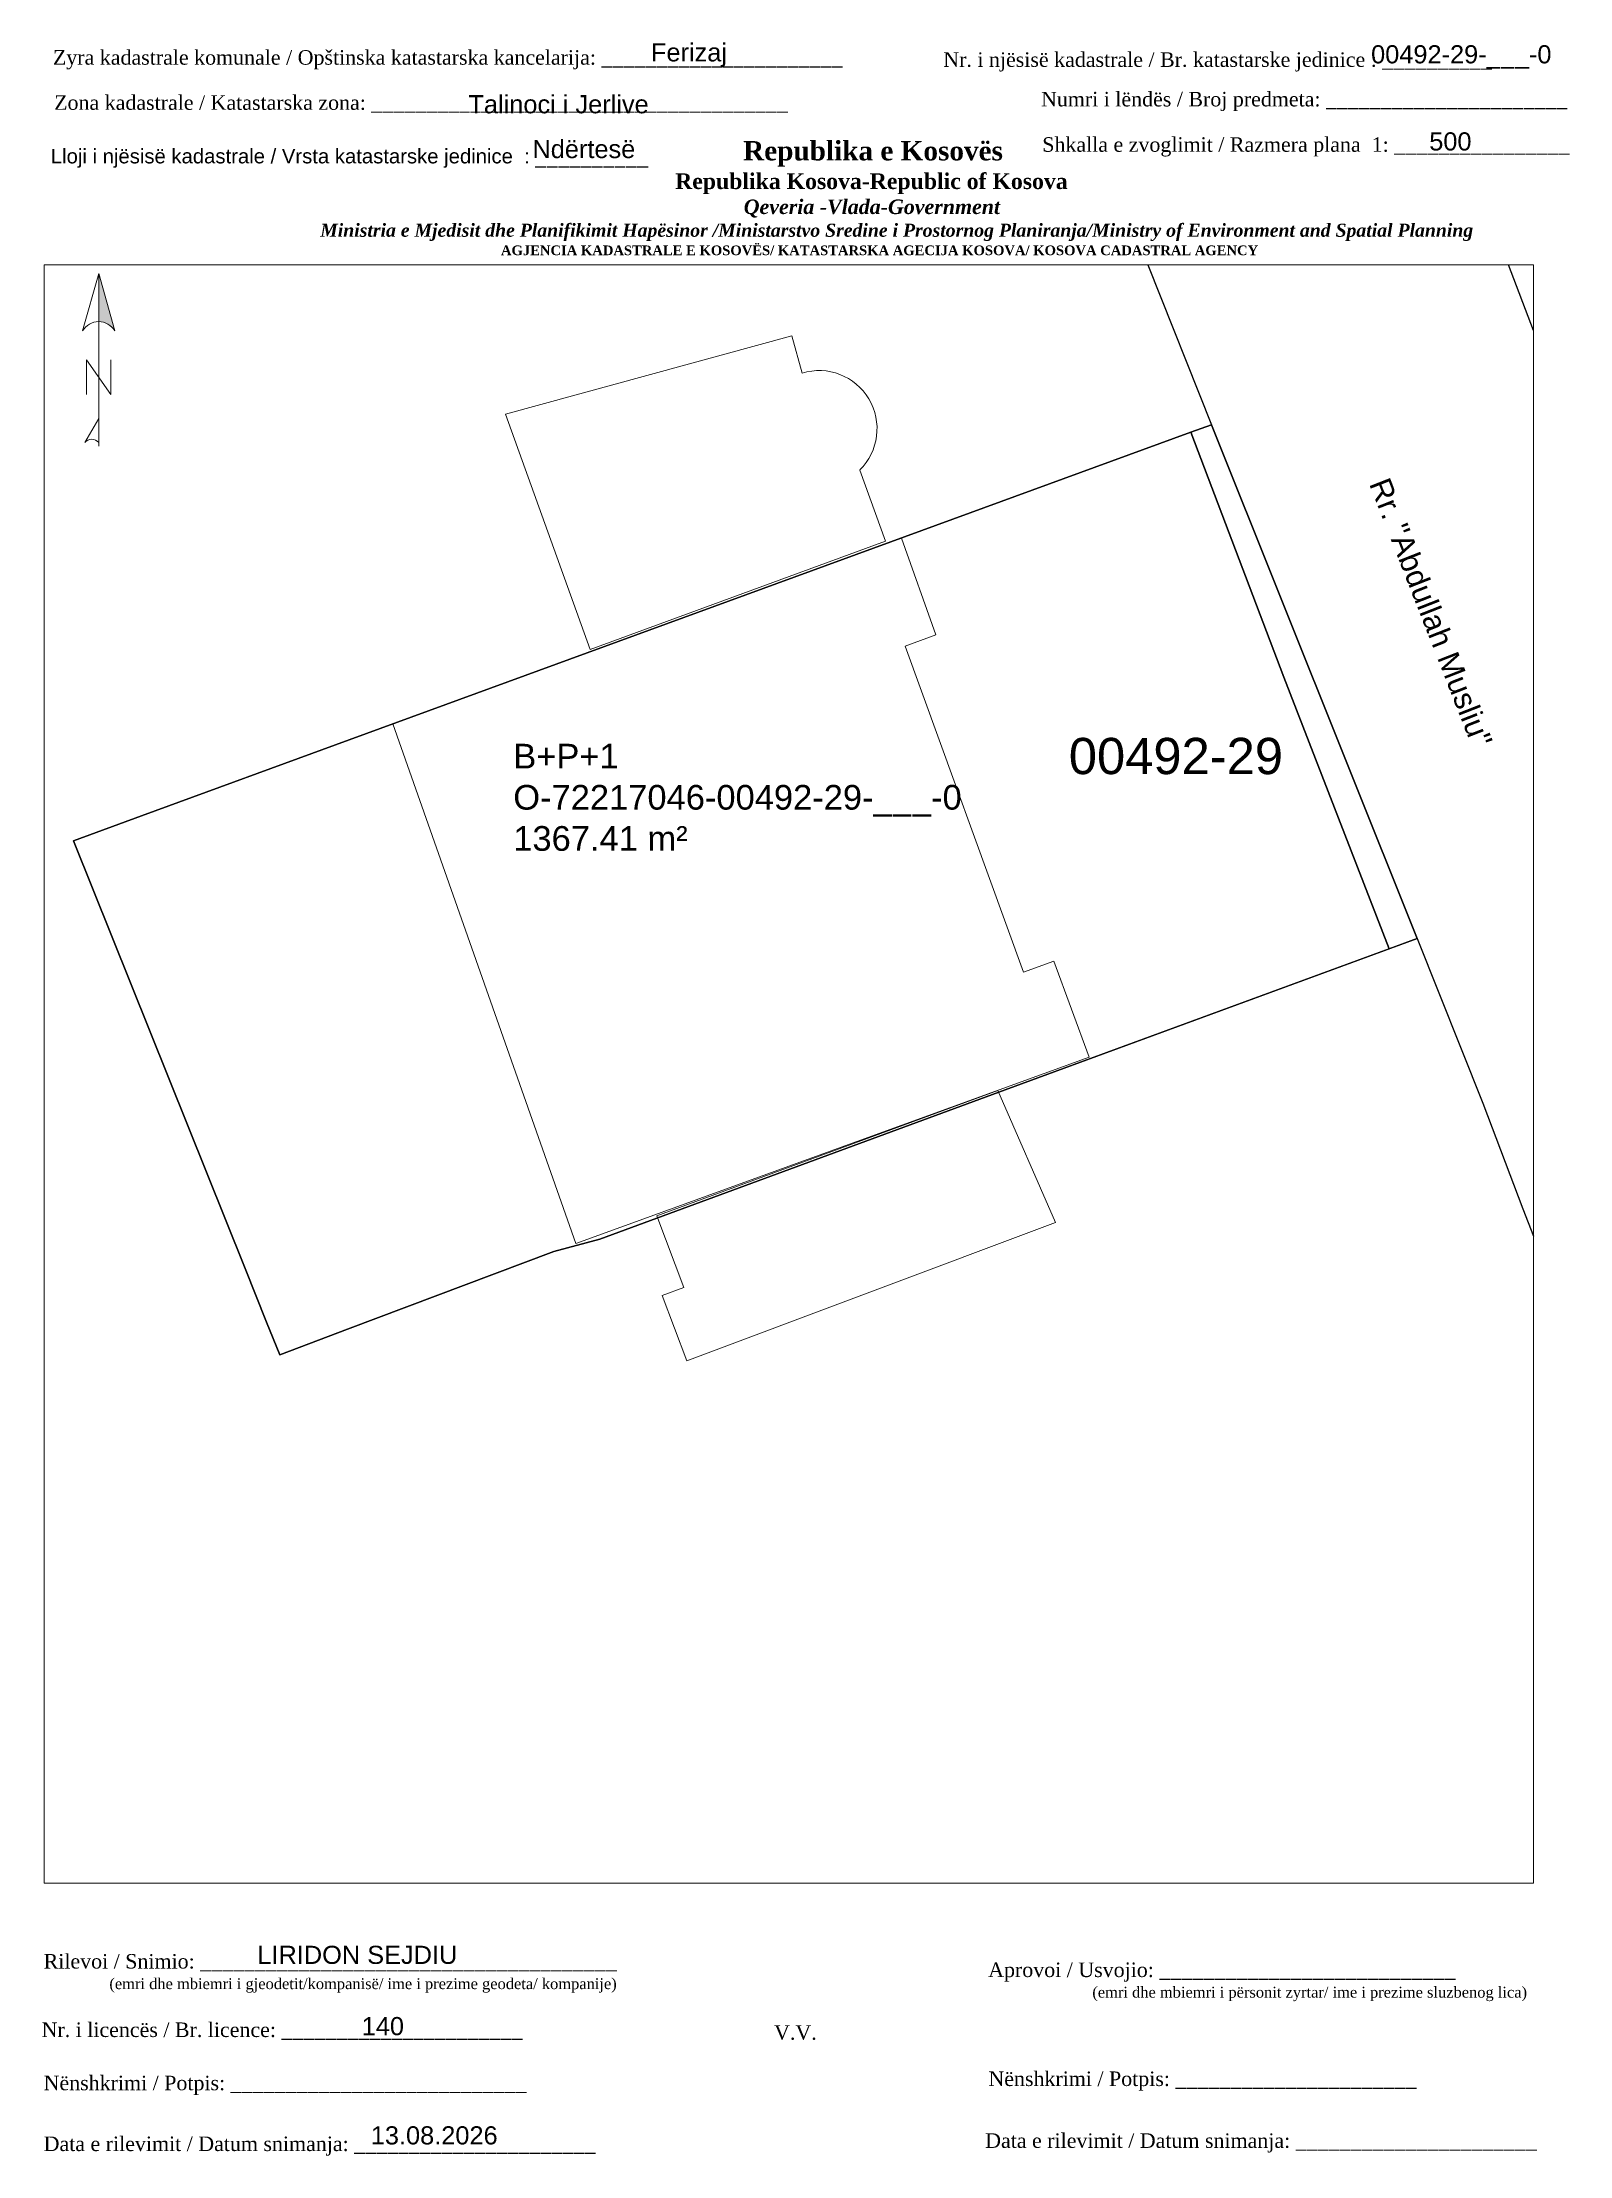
# Paper-space layout 'perdhesa' of a CAD drawing. Header units: metres, sheet in millimetres. Extents: x 0 to 211, y 0 to 291.
# The model-space entities are those that its viewports show. They can reach past a viewport. Long polylines and large blocks are cut down to what shows.
import ezdxf

# ---------------------------------------------------------------- set-up
doc = ezdxf.new("R2010")
doc.units = ezdxf.units.M
doc.layers.get('0').update_dxf_attribs({"lineweight": 0})
for name, color, linetype, lineweight in [('emrat e rrugeve', 7, 'Continuous', 0), ('etazha', 7, 'Continuous', 0), ('kati 0', 1, 'Continuous', 0), ('kati 2 terasa', 173, 'Continuous', 0), ('Korniza e jashtme', 7, 'Continuous', 0), ('Korniza e jashtme txt', 7, 'Continuous', 0), ('Parcela kadastrale', 7, 'Continuous', 0)]:
    doc.layers.add(name, color=color, linetype=linetype, lineweight=lineweight)
doc.layers.add('Nr_Parcel_Baze', color=7, linetype='Continuous')
doc.styles.get("Standard").update_dxf_attribs({"font": 'arial.ttf'})

# ---------------------------------------------------------------- blocks, each defined once
blk = doc.blocks.new('*U43')
at = {"linetype": 'ByBlock', "lineweight": -2}
blk.add_hatch(color=0, dxfattribs=at).paths.add_polyline_path([(0, 562), (0, 301, -0.269143), (87, 250)])
at = {"color": 0, "linetype": 'ByBlock', "lineweight": -2}
for points in [[(87, 250, 0.580323), (-87, 250), (0, 562), (87, 250), (0, 562), (0, 300)], [(0, -356, 0.5), (-75, -356), (0, -225)]]:
    blk.add_lwpolyline(points, format="xyb", dxfattribs=at)
for points in [[(0, -375), (0, 562)], [(-66, -94), (-66, 94), (66, -94), (66, 94)]]:
    blk.add_lwpolyline(points, dxfattribs=at)

msp = doc.modelspace()

# ---------------------------------------------------------------- linework, layer by layer
at = {"lineweight": -3, "flags": 128}
msp.add_lwpolyline([(7513487.01, 4694407.95), (7513475.43, 4694438.61), (7513450.29, 4694438.61), (7513459.55, 4694414.57), (7513464.17, 4694402.57), (7513468.92, 4694390.58), (7513483.09, 4694355.21), (7513487.62, 4694343.85), (7513490.38, 4694336.58), (7513494.46, 4694325.96), (7513515.16, 4694335.47), (7513513.95, 4694338.48), (7513508.33, 4694351.38), (7513499.89, 4694373.75), (7513496.31, 4694383.28)], close=True, dxfattribs=at)
at = {"layer": 'kati 0', "elevation": 620.2, "flags": 128}
msp.add_lwpolyline([(7513447.57, 4694382.78), (7513412.54, 4694369.98), (7513425.15, 4694334.2), (7513460.51, 4694347.03), (7513458.08, 4694353.65), (7513455.97, 4694352.87), (7513447.83, 4694375.33), (7513449.93, 4694376.12)], close=True, dxfattribs=at)
at = {"layer": 'kati 2 terasa', "flags": 128}
msp.add_lwpolyline([(7513440.73, 4694394.14), (7513440.02, 4694396.72), (7513420.3, 4694391.32), (7513426.13, 4694375.11), (7513446.47, 4694382.56), (7513444.7, 4694387.47)], dxfattribs=at)
msp.add_lwpolyline([(7513432.57, 4694331.16), (7513430.72, 4694336.1), (7513454.2, 4694344.74), (7513458.18, 4694335.63), (7513432.78, 4694326.1), (7513431.09, 4694330.61)], close=True, dxfattribs=at)
at = {"layer": 'kati 2 terasa'}
msp.add_arc((7513441.89, 4694390.32), 4, 314.5852, 106.9666, dxfattribs=at)
at = {"layer": 'Parcela kadastrale', "lineweight": -3, "flags": 128}
for points in [[(7513468.92, 4694390.58), (7513467.51, 4694390.07), (7513409.53, 4694368.88), (7513395.23, 4694363.65), (7513390.53, 4694361.93), (7513402.35, 4694332.47), (7513403.84, 4694328.77), (7513404.74, 4694326.53), (7513409.42, 4694328.29), (7513423.62, 4694333.64), (7513426.79, 4694334.5), (7513454.71, 4694344.78), (7513483.09, 4694355.21)], [(7513467.51, 4694390.07), (7513473.92, 4694373.21), (7513481.16, 4694354.5), (7513454.71, 4694344.78), (7513426.79, 4694334.5), (7513423.62, 4694333.64), (7513409.42, 4694328.29), (7513404.74, 4694326.53), (7513403.84, 4694328.77), (7513402.35, 4694332.47), (7513390.53, 4694361.93), (7513395.23, 4694363.65), (7513409.53, 4694368.88), (7513467.51, 4694390.07)], [(7513481.16, 4694354.5), (7513473.92, 4694373.21), (7513467.51, 4694390.07), (7513468.92, 4694390.58), (7513483.09, 4694355.21), (7513481.16, 4694354.5)]]:
    msp.add_lwpolyline(points, close=True, dxfattribs=at)

# ---------------------------------------------------------------- texts
at = {"layer": 'emrat e rrugeve'}
msp.add_text('Rr. "Abdullah Musliu"', height=1.5, rotation=291.3753, dxfattribs=at).set_placement((7513479.77, 4694386.53))
at = {"layer": 'etazha', "insert": (7513420.83, 4694368.61), "char_height": 1.7, "width": 22.6688, "attachment_point": 1}
msp.add_mtext('B+P+1 O-72217046-00492-29-___-0 1367.41 m²', dxfattribs=at)
at = {"layer": 'Nr_Parcel_Baze', "insert": (7513459.1, 4694369.02), "char_height": 2.5, "attachment_point": 1}
msp.add_mtext_dynamic_manual_height_columns('00492-29', width=1.5429, gutter_width=1, heights=[0], dxfattribs=at)

psp = doc.layouts.new('perdhesa')

# ---------------------------------------------------------------- block references
at = {"xscale": 0.0254, "yscale": 0.0254, "zscale": 0.0254}
psp.add_blockref('*U43', (7.95, 245.33), dxfattribs=at)

# ---------------------------------------------------------------- texts
at = {"layer": 'Korniza e jashtme txt'}
for s, height, p in [('00492-29-___-0', 2.5, (183.26, 288.54)), (' Lloji i njësisë kadastrale / Vrsta katastarske jedinice  : __________', 2, (0.58, 274.76)), ('Ndërtesë', 2.5, (67.71, 275.49)), ('500', 2.5, (191.27, 276.54)), ('LIRIDON SEJDIU', 2.5, (29.81, 26.72)), ('140', 2.5, (44.19, 16.9)), ('13.08.2026', 2.5, (45.44, 1.85))]:
    psp.add_text(s, height=height, dxfattribs=at).set_placement(p)
for s, insert, char_height, width, attachment_point in [('Ferizaj', (84.04, 291.31), 2.5, 19.3474, 1), ('{\\fTimes New Roman|b0|i0|c0|p18; Zyra kadastrale komunale / Opštinska katastarska kancelarija: ______________________}', (0.89, 290.36), 2, 114.6874, 1), ('{\\fTimes New Roman|b0|i0|c0|p18;Nr. i njësisë kadastrale / Br. katastarske jedinice : __________}', (124.32, 290.06), 2, 98.5379, 1), ('{\\fTimes New Roman|b0|i0|c0|p18; Zona kadastrale / Katastarska zona: ______________________________________}', (1.06, 284.14), 2, 101.8807, 1), ('Talinoci i Jerlive\\P', (58.89, 284.16), 2.5, 33.0164, 1), ('{\\fTimes New Roman|b0|i0|c0|p18; Numri i lëndës / Broj predmeta: ______________________}', (137.03, 284.61), 2, 83.344, 1), ('\\pi77.297;{\\fBook Antiqua|b1|i0|c0|p18;\\H1.333x;Republika e Kosovës\\fTimes New Roman|b1|i0|c0|p18;\\P\\pi67.927;\\fBook Antiqua|b1|i0|c0|p18;\\H0.8125x;Republika Kosova-Republic of Kosova\\fTimes New Roman|b1|i0|c0|p18;\\P\\pi77.378;\\fBook Antiqua|b1|i1|c0|p18;\\H0.9233x;Qeveria -Vlada-Government \\P\\pi13.032,l6,t23.033;\\fTimes New Roman|b1|i1|c0|p18;\\H0.9x;Ministria e Mjedisit dhe Planifikimit Hapësinor /Ministarstvo Sredine i Prostornog Planiranja/Ministry of Environment and Spatial Planning\\P\\pi43.931,l0,tz;\\fBook Antiqua|b1|i0|c0|p18;\\H0.7406x;AGJENCIA KADASTRALE E KOSOVËS/ KATASTARSKA AGECIJA KOSOVA/ KOSOVA CADASTRAL AGENCY}', (19.44, 277.84), 2, 191.8237, 1), ('{\\fTimes New Roman|b0|i0|c0|p18; Shkalla e zvoglimit / Razmera plana  1: ________________}', (137.2, 278.36), 2, 98.5379, 1), ('{\\fTimes New Roman|b0|i0|c0|p18; Rilevoi / Snimio: ______________________________________\\P             \\H0.75x;(emri dhe mbiemri i gjeodetit/kompanisë/ ime i prezime geodeta/ kompanije)}', (-0.39, 28.08), 2, 87.3883, 1), ('{\\fTimes New Roman|b0|i0|c0|p18; Aprovoi / Usvojio: ___________________________\\P                    \\H0.75x;(emri dhe mbiemri i përsonit zyrtar/ ime i prezime sluzbenog lica)}', (129.75, 26.91), 2, 83.344, 1), ('{\\fTimes New Roman|b0|i0|c0|p18; Nr. i licencës / Br. licence: ______________________\\P                                }', (-0.67, 18.65), 2, 83.344, 1), ('{\\fTimes New Roman|b0|i0|c0|p18;V.V.                                 }', (101.01, 18.27), 2, 9.4297, 1), ('{\\fTimes New Roman|b0|i0|c0|p18; Nënshkrimi / Potpis: ______________________\\P                                 }', (189.53, 11.9), 2, 83.344, 3), ('{\\fTimes New Roman|b0|i0|c0|p18; Nënshkrimi / Potpis: ___________________________\\P                                 }', (-0.39, 11.32), 2, 83.344, 1), ('{\\fTimes New Roman|b0|i0|c0|p18; Data e rilevimit / Datum snimanja: ______________________\\P                                 }', (-0.39, 2.94), 2, 83.344, 1), ('{\\fTimes New Roman|b0|i0|c0|p18; Data e rilevimit / Datum snimanja: ______________________\\P                                 }', (206.1, 3.38), 2, 83.344, 3)]:
    psp.add_mtext(s, dxfattribs=dict(at, insert=insert, char_height=char_height, width=width, attachment_point=attachment_point))

# ---------------------------------------------------------------- viewports
at = {"layer": 'Korniza e jashtme', "view_target_point": (7499131.1, 4689980.52), "view_twist_angle": 360}
psp.add_viewport(center=(103.03, 149.32), size=(205.19, 222.973), view_center_point=(14308.71, 4365.35), view_height=111.486, dxfattribs=at)

doc.saveas('drawing.dxf')
